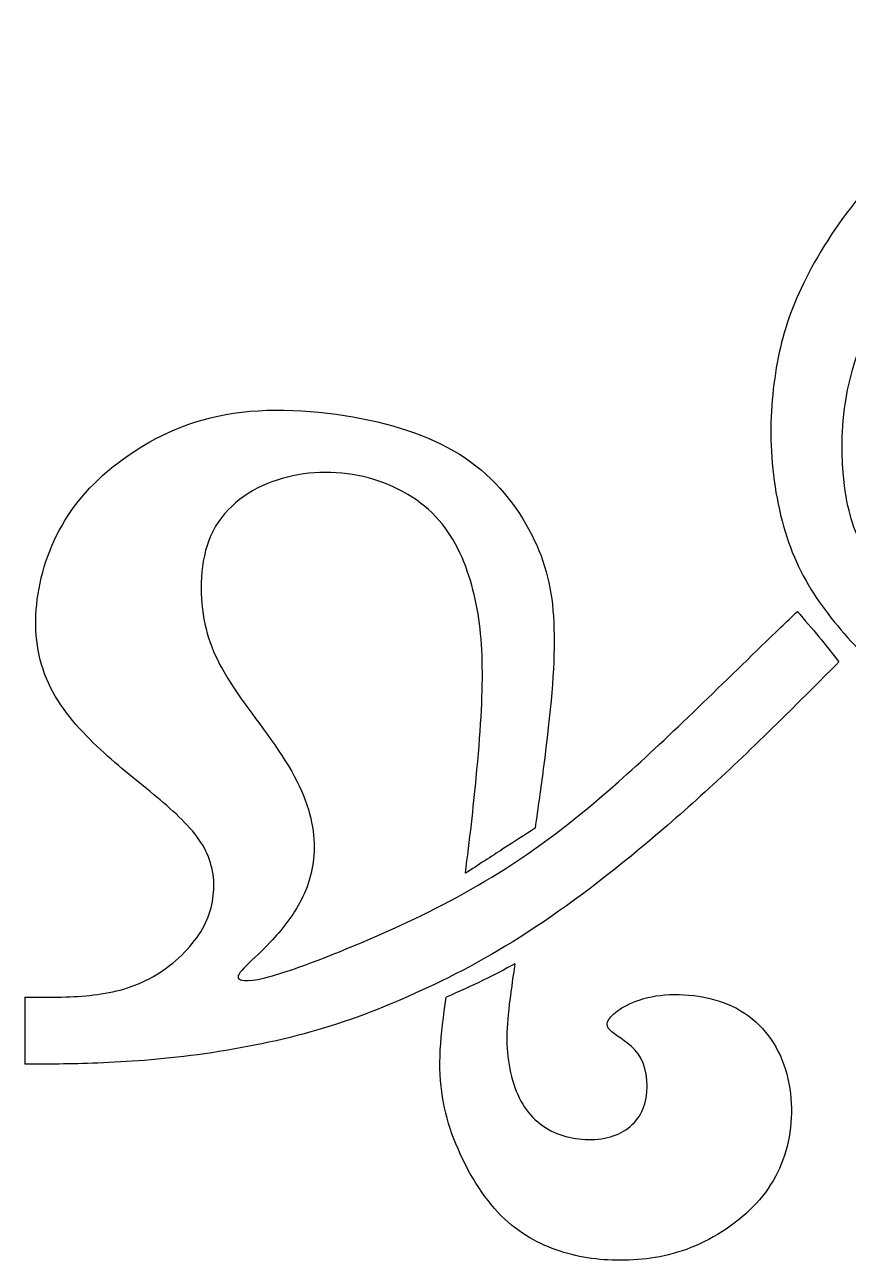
# Model space of a CAD drawing. Extents: x -11 to 8.6, y -2.9 to 35.2.
# Drawn here: x 3.311 to 4.776, y 10.548 to 12.746 of the extents above; entities that cross this region are included whole.
import ezdxf

# ---------------------------------------------------------------- set-up
doc = ezdxf.new("R2010")
doc.units = 0
doc.header["$MEASUREMENT"] = 0
doc.layers.add('LAYER_1', color=7, linetype='CONTINUOUS')

msp = doc.modelspace()

# ---------------------------------------------------------------- linework, layer by layer
at = {"layer": 'LAYER_1'}
for points, knots in [([(6.43577, 11.81284), (6.44873, 11.83058), (6.45832, 11.84569), (6.46741, 11.86392), (6.46741, 11.86392), (6.48086, 11.89084), (6.49335, 11.92461), (6.50319, 11.95957), (6.50319, 11.95957), (6.51302, 11.99453), (6.52027, 12.03071), (6.52107, 12.0699), (6.52107, 12.0699), (6.52187, 12.10907), (6.51622, 12.15128), (6.50778, 12.18847), (6.50778, 12.18847), (6.49936, 12.22563), (6.4881, 12.25778), (6.47182, 12.29517), (6.47182, 12.29517), (6.45556, 12.33253), (6.43424, 12.37513), (6.40772, 12.41352), (6.40772, 12.41352), (6.38122, 12.45188), (6.34945, 12.48606), (6.31709, 12.51541), (6.31709, 12.51541), (6.28476, 12.54473), (6.2518, 12.56925), (6.21302, 12.59336), (6.21302, 12.59336), (6.17425, 12.61748), (6.12961, 12.64119), (6.08581, 12.66108), (6.08581, 12.66108), (6.04201, 12.68096), (5.99899, 12.69706), (5.94493, 12.71071), (5.94493, 12.71071), (5.89089, 12.72436), (5.82578, 12.73564), (5.75524, 12.74088), (5.75524, 12.74088), (5.68472, 12.74609), (5.60875, 12.74527), (5.5314, 12.74166), (5.5314, 12.74166), (5.45404, 12.73805), (5.37524, 12.7316), (5.30392, 12.71795), (5.30392, 12.71795), (5.2326, 12.70429), (5.16868, 12.68337), (5.108, 12.65885), (5.108, 12.65885), (5.04732, 12.63436), (4.98985, 12.60621), (4.93719, 12.56985), (4.93719, 12.56985), (4.88455, 12.53349), (4.83672, 12.48885), (4.79573, 12.43922), (4.79573, 12.43922), (4.75474, 12.3896), (4.72058, 12.33492), (4.69667, 12.28589), (4.69667, 12.28589), (4.67277, 12.23688), (4.65908, 12.19346), (4.65004, 12.14483), (4.65004, 12.14483), (4.64102, 12.09622), (4.63657, 12.04236), (4.6396, 11.98689), (4.6396, 11.98689), (4.64261, 11.93145), (4.65307, 11.87438), (4.67015, 11.82555), (4.67015, 11.82555), (4.68723, 11.77672), (4.71094, 11.73613), (4.74049, 11.69774), (4.74049, 11.69774), (4.77001, 11.65937), (4.80539, 11.62317), (4.83051, 11.60046), (4.83051, 11.60046), (4.85561, 11.57777), (4.8705, 11.56853), (4.87994, 11.5649), (4.87994, 11.5649), (4.88936, 11.56129), (4.89341, 11.56331), (4.89782, 11.56692), (4.89782, 11.56692), (4.90223, 11.57053), (4.90706, 11.57578), (4.9139, 11.58482), (4.9139, 11.58482), (4.92072, 11.59384), (4.92957, 11.60671), (4.93721, 11.61656), (4.93721, 11.61656), (4.94483, 11.6264), (4.95128, 11.63323), (4.95449, 11.63826), (4.95449, 11.63826), (4.9577, 11.64328), (4.9577, 11.6465), (4.95287, 11.65254), (4.95287, 11.65254), (4.94806, 11.65855), (4.9384, 11.66739), (4.91871, 11.68607), (4.91871, 11.68607), (4.89902, 11.70476), (4.86926, 11.73332), (4.84697, 11.75803), (4.84697, 11.75803), (4.82468, 11.78273), (4.80979, 11.80364), (4.79934, 11.82332), (4.79934, 11.82332), (4.78892, 11.84301), (4.78286, 11.86151), (4.77774, 11.88211), (4.77774, 11.88211), (4.77264, 11.90268), (4.76843, 11.92541), (4.76631, 11.96369), (4.76631, 11.96369), (4.76422, 12.00195), (4.76422, 12.05583), (4.78069, 12.12013), (4.78069, 12.12013), (4.79717, 12.18442), (4.83013, 12.25917), (4.88317, 12.32428), (4.88317, 12.32428), (4.93621, 12.38938), (5.00937, 12.44485), (5.09176, 12.48584), (5.09176, 12.48584), (5.17413, 12.52683), (5.26577, 12.55335), (5.37027, 12.56703), (5.37027, 12.56703), (5.47475, 12.58068), (5.59209, 12.5815), (5.70503, 12.56983), (5.70503, 12.56983), (5.81794, 12.55819), (5.92647, 12.53407), (6.01689, 12.50513), (6.01689, 12.50513), (6.1073, 12.4762), (6.17966, 12.44242), (6.2327, 12.40264), (6.2327, 12.40264), (6.28574, 12.36286), (6.31952, 12.31704), (6.34644, 12.26801), (6.34644, 12.26801), (6.37336, 12.219), (6.39346, 12.16674), (6.39789, 12.1157), (6.39789, 12.1157), (6.4023, 12.06467), (6.39104, 12.01484), (6.37256, 11.96621), (6.37256, 11.96621), (6.36499, 11.94632), (6.35623, 11.9266), (6.34627, 11.90724)], [0, 0, 0, 0, 0.0222222, 0.0222222, 0.0222222, 0.0222222, 0.0444444, 0.0444444, 0.0444444, 0.0444444, 0.0666667, 0.0666667, 0.0666667, 0.0666667, 0.0888889, 0.0888889, 0.0888889, 0.0888889, 0.1111111, 0.1111111, 0.1111111, 0.1111111, 0.1333333, 0.1333333, 0.1333333, 0.1333333, 0.1555556, 0.1555556, 0.1555556, 0.1555556, 0.1777778, 0.1777778, 0.1777778, 0.1777778, 0.2, 0.2, 0.2, 0.2, 0.2222222, 0.2222222, 0.2222222, 0.2222222, 0.2444444, 0.2444444, 0.2444444, 0.2444444, 0.2666667, 0.2666667, 0.2666667, 0.2666667, 0.2888889, 0.2888889, 0.2888889, 0.2888889, 0.3111111, 0.3111111, 0.3111111, 0.3111111, 0.3333333, 0.3333333, 0.3333333, 0.3333333, 0.3555556, 0.3555556, 0.3555556, 0.3555556, 0.3777778, 0.3777778, 0.3777778, 0.3777778, 0.4, 0.4, 0.4, 0.4, 0.4222222, 0.4222222, 0.4222222, 0.4222222, 0.4444444, 0.4444444, 0.4444444, 0.4444444, 0.4666667, 0.4666667, 0.4666667, 0.4666667, 0.4888889, 0.4888889, 0.4888889, 0.4888889, 0.5111111, 0.5111111, 0.5111111, 0.5111111, 0.5333333, 0.5333333, 0.5333333, 0.5333333, 0.5555556, 0.5555556, 0.5555556, 0.5555556, 0.5777778, 0.5777778, 0.5777778, 0.5777778, 0.6, 0.6, 0.6, 0.6, 0.6222222, 0.6222222, 0.6222222, 0.6222222, 0.6444444, 0.6444444, 0.6444444, 0.6444444, 0.6666667, 0.6666667, 0.6666667, 0.6666667, 0.6888889, 0.6888889, 0.6888889, 0.6888889, 0.7111111, 0.7111111, 0.7111111, 0.7111111, 0.7333333, 0.7333333, 0.7333333, 0.7333333, 0.7555556, 0.7555556, 0.7555556, 0.7555556, 0.7777778, 0.7777778, 0.7777778, 0.7777778, 0.8, 0.8, 0.8, 0.8, 0.8222222, 0.8222222, 0.8222222, 0.8222222, 0.8444444, 0.8444444, 0.8444444, 0.8444444, 0.8666667, 0.8666667, 0.8666667, 0.8666667, 0.8888889, 0.8888889, 0.8888889, 0.8888889, 0.9111111, 0.9111111, 0.9111111, 0.9111111, 0.9333333, 0.9333333, 0.9333333, 0.9333333, 0.9555556, 0.9555556, 0.9555556, 0.9555556, 1, 1, 1, 1]), ([(3.31092, 11.01617), (3.35005, 11.01575), (3.3892, 11.01534), (3.42644, 11.01914), (3.42644, 11.01914), (3.4637, 11.02295), (3.49908, 11.03099), (3.53243, 11.04867), (3.53243, 11.04867), (3.56579, 11.06635), (3.59714, 11.09369), (3.61722, 11.12182), (3.61722, 11.12182), (3.63733, 11.14994), (3.64617, 11.17889), (3.64737, 11.20741), (3.64737, 11.20741), (3.64857, 11.23594), (3.64214, 11.2641), (3.62446, 11.29142), (3.62446, 11.29142), (3.60678, 11.31874), (3.57783, 11.34526), (3.5461, 11.37178), (3.5461, 11.37178), (3.51435, 11.3983), (3.47977, 11.42484), (3.44562, 11.45658), (3.44562, 11.45658), (3.41146, 11.48833), (3.3777, 11.52533), (3.35681, 11.56711), (3.35681, 11.56711), (3.33591, 11.6089), (3.32787, 11.65554), (3.33148, 11.70536), (3.33148, 11.70536), (3.3351, 11.75519), (3.35038, 11.80825), (3.3773, 11.85526), (3.3773, 11.85526), (3.40422, 11.90228), (3.44283, 11.94328), (3.49344, 11.97864), (3.49344, 11.97864), (3.54408, 12.014), (3.6068, 12.04376), (3.68273, 12.05501), (3.68273, 12.05501), (3.75868, 12.06625), (3.84792, 12.05902), (3.92426, 12.04254), (3.92426, 12.04254), (4.00061, 12.02606), (4.06413, 12.00035), (4.11395, 11.96138), (4.11395, 11.96138), (4.16378, 11.92239), (4.19996, 11.87013), (4.22205, 11.8199), (4.22205, 11.8199), (4.24416, 11.76966), (4.2522, 11.72143), (4.253, 11.66076), (4.253, 11.66076), (4.25382, 11.60006), (4.24737, 11.52691), (4.23372, 11.42244), (4.23372, 11.42244), (4.2294, 11.38945), (4.22437, 11.35328), (4.21908, 11.31654)], [0, 0, 0, 0, 0.0526316, 0.0526316, 0.0526316, 0.0526316, 0.1052632, 0.1052632, 0.1052632, 0.1052632, 0.1578947, 0.1578947, 0.1578947, 0.1578947, 0.2105263, 0.2105263, 0.2105263, 0.2105263, 0.2631579, 0.2631579, 0.2631579, 0.2631579, 0.3157895, 0.3157895, 0.3157895, 0.3157895, 0.3684211, 0.3684211, 0.3684211, 0.3684211, 0.4210526, 0.4210526, 0.4210526, 0.4210526, 0.4736842, 0.4736842, 0.4736842, 0.4736842, 0.5263158, 0.5263158, 0.5263158, 0.5263158, 0.5789474, 0.5789474, 0.5789474, 0.5789474, 0.6315789, 0.6315789, 0.6315789, 0.6315789, 0.6842105, 0.6842105, 0.6842105, 0.6842105, 0.7368421, 0.7368421, 0.7368421, 0.7368421, 0.7894737, 0.7894737, 0.7894737, 0.7894737, 0.8421053, 0.8421053, 0.8421053, 0.8421053, 0.8947368, 0.8947368, 0.8947368, 0.8947368, 1, 1, 1, 1]), ([(4.09512, 11.23637), (4.10279, 11.29503), (4.10935, 11.35419), (4.11435, 11.40636), (4.11435, 11.40636), (4.12195, 11.48592), (4.12603, 11.54944), (4.12523, 11.60409), (4.12523, 11.60409), (4.12441, 11.65873), (4.11878, 11.70456), (4.10633, 11.74916), (4.10633, 11.74916), (4.09386, 11.79376), (4.07456, 11.83718), (4.04202, 11.87133), (4.04202, 11.87133), (4.00947, 11.90549), (3.96365, 11.93041), (3.91343, 11.94205), (3.91343, 11.94205), (3.8632, 11.95372), (3.80852, 11.95212), (3.7599, 11.93606), (3.7599, 11.93606), (3.71128, 11.91998), (3.66866, 11.88942), (3.64617, 11.84562), (3.64617, 11.84562), (3.62366, 11.80182), (3.62123, 11.74475), (3.62847, 11.69734), (3.62847, 11.69734), (3.63571, 11.64991), (3.6526, 11.61211), (3.68313, 11.5663), (3.68313, 11.5663), (3.71368, 11.5205), (3.7579, 11.46662), (3.78562, 11.41841), (3.78562, 11.41841), (3.81335, 11.37018), (3.82461, 11.32758), (3.82581, 11.28982), (3.82581, 11.28982), (3.82702, 11.25203), (3.81818, 11.21908), (3.80332, 11.18975), (3.80332, 11.18975), (3.78845, 11.1604), (3.76752, 11.13467), (3.74824, 11.11418), (3.74824, 11.11418), (3.72896, 11.09369), (3.71126, 11.0784), (3.70081, 11.06756), (3.70081, 11.06756), (3.69037, 11.05671), (3.68714, 11.05028), (3.69478, 11.04707), (3.69478, 11.04707), (3.70242, 11.04384), (3.72092, 11.04384), (3.76873, 11.05912), (3.76873, 11.05912), (3.81655, 11.07439), (3.89373, 11.10494), (3.96485, 11.13709), (3.96485, 11.13709), (4.03599, 11.16924), (4.1011, 11.203), (4.16701, 11.2452), (4.16701, 11.2452), (4.23292, 11.28739), (4.29963, 11.33803), (4.38322, 11.41318), (4.38322, 11.41318), (4.46681, 11.48833), (4.56729, 11.58801), (4.65609, 11.67361), (4.65609, 11.67361), (4.66616, 11.68332), (4.67609, 11.69285), (4.68588, 11.7022)], [0, 0, 0, 0, 0.0454545, 0.0454545, 0.0454545, 0.0454545, 0.0909091, 0.0909091, 0.0909091, 0.0909091, 0.1363636, 0.1363636, 0.1363636, 0.1363636, 0.1818182, 0.1818182, 0.1818182, 0.1818182, 0.2272727, 0.2272727, 0.2272727, 0.2272727, 0.2727273, 0.2727273, 0.2727273, 0.2727273, 0.3181818, 0.3181818, 0.3181818, 0.3181818, 0.3636364, 0.3636364, 0.3636364, 0.3636364, 0.4090909, 0.4090909, 0.4090909, 0.4090909, 0.4545455, 0.4545455, 0.4545455, 0.4545455, 0.5, 0.5, 0.5, 0.5, 0.5454545, 0.5454545, 0.5454545, 0.5454545, 0.5909091, 0.5909091, 0.5909091, 0.5909091, 0.6363636, 0.6363636, 0.6363636, 0.6363636, 0.6818182, 0.6818182, 0.6818182, 0.6818182, 0.7272727, 0.7272727, 0.7272727, 0.7272727, 0.7727273, 0.7727273, 0.7727273, 0.7727273, 0.8181818, 0.8181818, 0.8181818, 0.8181818, 0.8636364, 0.8636364, 0.8636364, 0.8636364, 0.9090909, 0.9090909, 0.9090909, 0.9090909, 1, 1, 1, 1]), ([(4.68588, 11.70219), (4.69889, 11.68711), (4.71194, 11.672), (4.72425, 11.65706), (4.72425, 11.65706), (4.73657, 11.64211), (4.74818, 11.62727), (4.75979, 11.61245)], [0, 0, 0, 0, 0.3333333, 0.3333333, 0.3333333, 0.3333333, 1, 1, 1, 1]), ([(4.75979, 11.61245), (4.73062, 11.58322), (4.70153, 11.554), (4.67339, 11.52611), (4.67339, 11.52611), (4.58822, 11.44174), (4.51101, 11.36938), (4.43345, 11.30347), (4.43345, 11.30347), (4.35589, 11.23756), (4.27792, 11.17808), (4.20599, 11.13148), (4.20599, 11.13148), (4.13405, 11.08485), (4.06814, 11.05108), (4.00586, 11.02295), (4.00586, 11.02295), (3.94356, 10.99483), (3.88489, 10.9723), (3.8202, 10.95424), (3.8202, 10.95424), (3.75549, 10.93616), (3.68474, 10.92247), (3.61885, 10.91365), (3.61885, 10.91365), (3.55294, 10.90481), (3.49184, 10.90078), (3.44133, 10.89879), (3.44133, 10.89879), (3.39082, 10.89679), (3.35085, 10.8968), (3.31092, 10.89682)], [0, 0, 0, 0, 0.1111111, 0.1111111, 0.1111111, 0.1111111, 0.2222222, 0.2222222, 0.2222222, 0.2222222, 0.3333333, 0.3333333, 0.3333333, 0.3333333, 0.4444444, 0.4444444, 0.4444444, 0.4444444, 0.5555556, 0.5555556, 0.5555556, 0.5555556, 0.6666667, 0.6666667, 0.6666667, 0.6666667, 0.7777778, 0.7777778, 0.7777778, 0.7777778, 1, 1, 1, 1]), ([(4.21908, 11.31654), (4.20084, 11.30482), (4.18259, 11.2931), (4.16194, 11.27974), (4.16194, 11.27974), (4.14127, 11.26638), (4.11819, 11.25138), (4.09512, 11.23637)], [0, 0, 0, 0, 0.3333333, 0.3333333, 0.3333333, 0.3333333, 1, 1, 1, 1]), ([(4.18312, 11.07517), (4.17186, 10.99937), (4.16717, 10.9614), (4.16939, 10.92491), (4.16939, 10.92491), (4.1718, 10.88552), (4.18228, 10.84772), (4.20036, 10.8204), (4.20036, 10.8204), (4.21844, 10.79307), (4.24418, 10.7762), (4.27391, 10.76816), (4.27391, 10.76816), (4.30366, 10.76012), (4.33741, 10.76092), (4.36313, 10.77096), (4.36313, 10.77096), (4.38885, 10.78101), (4.40653, 10.80031), (4.41417, 10.82643), (4.41417, 10.82643), (4.4218, 10.85255), (4.41938, 10.8855), (4.40733, 10.90759), (4.40733, 10.90759), (4.39528, 10.9297), (4.37357, 10.94097), (4.36032, 10.95061), (4.36032, 10.95061), (4.34707, 10.96025), (4.34222, 10.96829), (4.35387, 10.98114), (4.35387, 10.98114), (4.36554, 10.99401), (4.39368, 11.01171), (4.43425, 11.01814), (4.43425, 11.01814), (4.47484, 11.02458), (4.5279, 11.01973), (4.5697, 11.00004), (4.5697, 11.00004), (4.61149, 10.98036), (4.64204, 10.94578), (4.65892, 10.90358), (4.65892, 10.90358), (4.6758, 10.86139), (4.67902, 10.81156), (4.67099, 10.76695), (4.67099, 10.76695), (4.66295, 10.72235), (4.64365, 10.68295), (4.61271, 10.64921), (4.61271, 10.64921), (4.58176, 10.61545), (4.53915, 10.58731), (4.49655, 10.57043), (4.49655, 10.57043), (4.45396, 10.55355), (4.41136, 10.54792), (4.37119, 10.54792), (4.37119, 10.54792), (4.331, 10.54792), (4.29319, 10.55355), (4.25663, 10.5664), (4.25663, 10.5664), (4.22007, 10.57927), (4.18469, 10.59937), (4.15295, 10.63351), (4.15295, 10.63351), (4.1212, 10.66767), (4.09306, 10.71592), (4.07458, 10.76413), (4.07458, 10.76413), (4.0561, 10.81236), (4.04724, 10.86059), (4.05044, 10.92247), (4.05044, 10.92247), (4.05192, 10.95088), (4.05595, 10.98216), (4.06114, 11.01595)], [0, 0, 0, 0, 0.047619, 0.047619, 0.047619, 0.047619, 0.0952381, 0.0952381, 0.0952381, 0.0952381, 0.1428571, 0.1428571, 0.1428571, 0.1428571, 0.1904762, 0.1904762, 0.1904762, 0.1904762, 0.2380952, 0.2380952, 0.2380952, 0.2380952, 0.2857143, 0.2857143, 0.2857143, 0.2857143, 0.3333333, 0.3333333, 0.3333333, 0.3333333, 0.3809524, 0.3809524, 0.3809524, 0.3809524, 0.4285714, 0.4285714, 0.4285714, 0.4285714, 0.4761905, 0.4761905, 0.4761905, 0.4761905, 0.5238095, 0.5238095, 0.5238095, 0.5238095, 0.5714286, 0.5714286, 0.5714286, 0.5714286, 0.6190476, 0.6190476, 0.6190476, 0.6190476, 0.6666667, 0.6666667, 0.6666667, 0.6666667, 0.7142857, 0.7142857, 0.7142857, 0.7142857, 0.7619048, 0.7619048, 0.7619048, 0.7619048, 0.8095238, 0.8095238, 0.8095238, 0.8095238, 0.8571429, 0.8571429, 0.8571429, 0.8571429, 0.9047619, 0.9047619, 0.9047619, 0.9047619, 1, 1, 1, 1]), ([(4.18312, 11.07517), (4.1652, 11.06553), (4.14729, 11.05589), (4.12696, 11.04603), (4.12696, 11.04603), (4.10664, 11.03615), (4.08387, 11.02605), (4.06114, 11.01595)], [0, 0, 0, 0, 0.3333333, 0.3333333, 0.3333333, 0.3333333, 1, 1, 1, 1])]:
    msp.add_open_spline(points, degree=3, knots=knots, dxfattribs=at)
msp.add_open_spline([(3.31092, 11.01617), (3.31092, 11.01617), (3.31092, 10.89682), (3.31092, 10.89682)], degree=3, dxfattribs=at)

doc.saveas('drawing.dxf')
